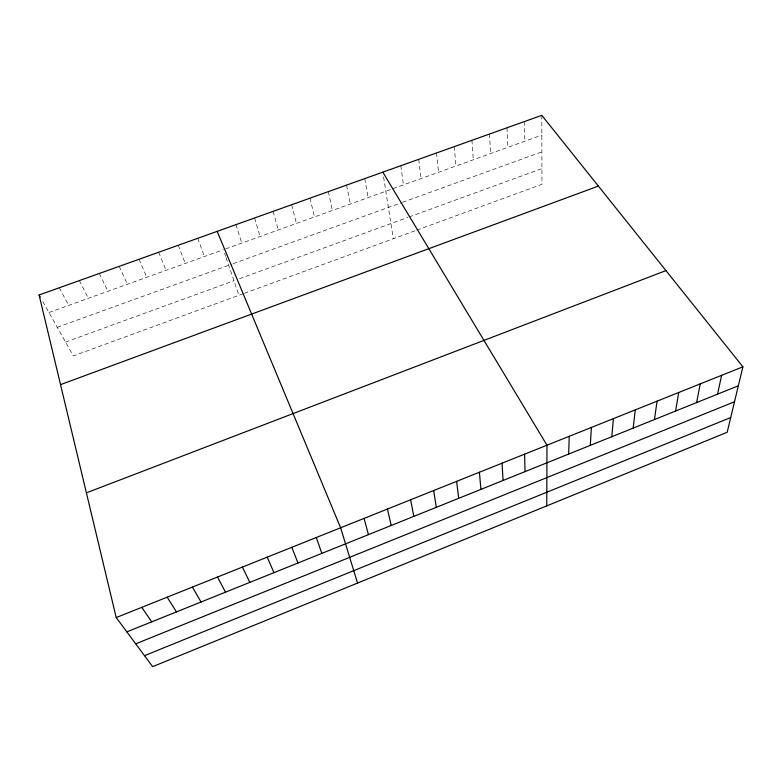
<?xml version="1.0" encoding="UTF-8"?>
<svg xmlns="http://www.w3.org/2000/svg" width="782" height="782" viewBox="0 0 782 782"><rect width="100%" height="100%" fill="white"/><g stroke="black" fill="none" stroke-linecap="round" stroke-linejoin="round"><path stroke-width="0.59" stroke-dasharray="3.91 2.93" d="M243.261 293.7L73.342 355.927L41.993 300.132M244.346 293.299L415.701 230.543M416.816 230.133L541.955 184.308L541.809 116.508M65.561 342.076L233.955 280.748M239.497 278.724L407.999 217.357M409.133 216.946L541.926 168.58M57.262 327.316L232.078 264.023M233.202 263.622L401.401 202.724M402.486 202.333L541.887 151.864M48.934 312.497L223.408 249.702M225.705 248.881L541.848 135.1M59.276 287.776L68.689 305.381M79.344 280.601L88.356 298.304M99.324 273.465L107.926 291.266M119.206 266.359L127.398 284.257M138.991 259.292L146.781 277.278M158.678 252.254L166.077 270.337M178.267 245.255L185.275 263.426M197.768 238.285L204.385 256.555M224.551 253.065L225.685 256.428M226.066 257.542L238.891 295.293M235.92 224.659L241.785 243.094M254.58 217.992L260.074 236.506M273.153 211.355L278.284 229.957M291.637 204.747L296.407 223.427M310.043 198.169L314.452 216.937M328.362 191.619L332.418 210.475M346.592 185.109L350.307 204.034M364.744 178.619L368.107 197.631M383.571 176.937L393.326 238.735M400.804 165.735L403.473 184.904M418.712 159.342L421.039 178.579M436.532 152.969L438.526 172.284M454.274 146.625L455.935 166.019M471.937 140.32L473.276 159.782M489.522 134.035L490.529 153.565M507.029 127.779L507.714 147.387M524.458 121.552L524.82 141.229"/><path stroke-width="1.17" d="M546.755 505.886L546.98 445.212L382.818 172.167M568.661 454.068L569.247 436.307M590.283 445.369L591.388 427.441M611.788 436.718L613.411 418.634M633.176 428.106L635.297 409.876M654.446 419.553L657.066 401.166M675.589 411.039L678.708 392.505M696.625 402.574L700.222 383.894M717.544 394.157L721.62 375.331M742.9 366.817L727.172 432.28L152.656 666.655L116.215 617.575L39.1 294.99L541.809 115.345L742.9 366.817L116.215 617.575M144.494 655.658L730.711 417.539M135.716 643.84L734.513 401.752M126.831 631.866L738.345 385.79M86.401 492.846L665.951 270.601M60.527 384.636L598.377 186.087M141.777 607.35L151.718 621.846M167.172 597.184L176.468 611.886M192.411 587.087L201.052 601.993M39.1 294.99L40.253 297.043M217.504 577.048L225.499 592.16M242.43 567.067L249.8 582.375M267.209 557.155L273.954 572.659M217.171 231.355L340.629 527.782L357.53 583.079M291.833 547.302L297.962 563.001M316.309 537.508L321.822 553.392M364.099 518.388L368.43 534.644M387.432 509.053L391.195 525.484M410.628 499.776L413.815 516.374M433.687 490.549L436.317 507.322M456.61 481.37L458.692 498.32M479.395 472.26L480.93 489.376M502.054 463.188L503.051 480.471M524.585 454.176L525.045 471.624"/></g></svg>
